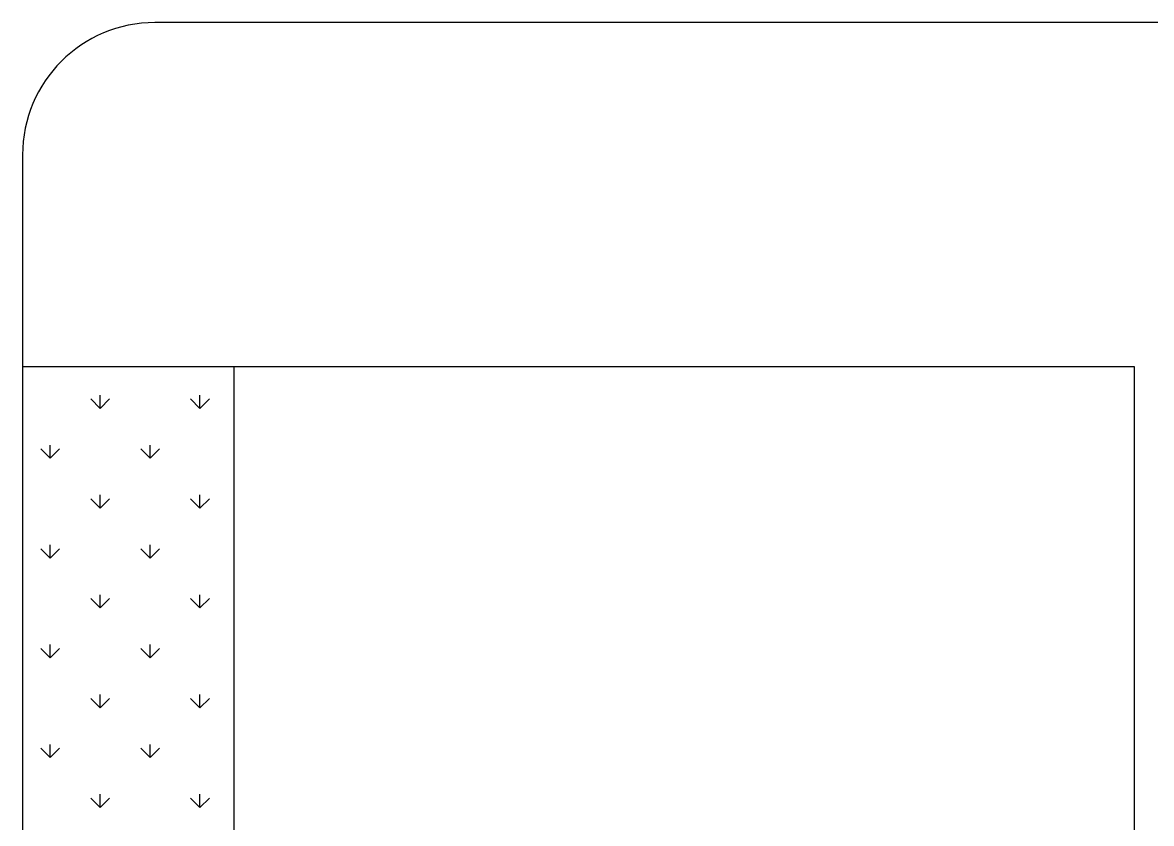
# Model space of a CAD drawing. Header units: inches. Extents: x -580 to 220, y 1335 to 2135.
# Drawn here: x -212.2 to -126.9, y 1973 to 2033.5 of the extents above; entities that cross this region are included whole.
import ezdxf

# ---------------------------------------------------------------- set-up
doc = ezdxf.new("R2010")
doc.units = ezdxf.units.IN
doc.header["$MEASUREMENT"] = 0
for name, color, linetype in [('Corte interior', 7, 'Continuous'), ('Grabado linea bajo', 7, 'Continuous'), ('grabado linea intenso', 7, 'Continuous'), ('grabado linea medio', 7, 'Continuous')]:
    doc.layers.add(name, color=color, linetype=linetype)

# ---------------------------------------------------------------- blocks, each defined once
blk = doc.blocks.new('block 13')
at = {"layer": 'Corte interior', "color": 5, "lineweight": 25}
blk.add_lwpolyline([(-128.238, 2007.546), (-128.238, 1939.546), (-196.238, 1939.546), (-196.238, 2007.546), (-128.238, 2007.546)], dxfattribs=at)
blk = doc.blocks.new('block 15')
at = {"layer": 'grabado linea intenso', "color": 2, "lineweight": 25}
blk.add_open_spline([(46.762, 2033.546), (46.762, 2033.546), (-202.238, 2033.546), (-202.238, 2033.546), (-207.761, 2033.546), (-212.238, 2029.069), (-212.238, 2023.546), (-212.238, 2023.546), (-212.238, 1923.546), (-212.238, 1923.546), (-212.238, 1918.023), (-207.761, 1913.546), (-202.238, 1913.546), (-202.238, 1913.546), (46.762, 1913.546), (46.762, 1913.546)], degree=3, knots=[0, 0, 0, 0, 1, 1, 1, 2, 2, 2, 3, 3, 3, 4, 4, 4, 5, 5, 5, 5], dxfattribs=at)
blk = doc.blocks.new('block 16')
at = {"layer": 'grabado linea medio', "color": 3, "lineweight": 25}
blk.add_lwpolyline([(-212.238, 2007.546), (-196.238, 2007.546)], dxfattribs=at)
blk = doc.blocks.new('block 379')
at = {"layer": 'Grabado linea bajo', "color": 4, "lineweight": 25}
blk.add_lwpolyline([(-210.147, 1977.987), (-210.147, 1978.987)], dxfattribs=at)
blk = doc.blocks.new('block 380')
at = {"layer": 'Grabado linea bajo', "color": 4, "lineweight": 25}
blk.add_lwpolyline([(-210.147, 1985.53), (-210.147, 1986.53)], dxfattribs=at)
blk = doc.blocks.new('block 381')
at = {"layer": 'Grabado linea bajo', "color": 4, "lineweight": 25}
blk.add_lwpolyline([(-210.147, 1993.074), (-210.147, 1994.074)], dxfattribs=at)
blk = doc.blocks.new('block 382')
at = {"layer": 'Grabado linea bajo', "color": 4, "lineweight": 25}
blk.add_lwpolyline([(-210.147, 2000.617), (-210.147, 2001.617)], dxfattribs=at)
blk = doc.blocks.new('block 391')
at = {"layer": 'Grabado linea bajo', "color": 4, "lineweight": 25}
blk.add_lwpolyline([(-206.375, 1974.215), (-206.375, 1975.215)], dxfattribs=at)
blk = doc.blocks.new('block 392')
at = {"layer": 'Grabado linea bajo', "color": 4, "lineweight": 25}
blk.add_lwpolyline([(-206.375, 1981.759), (-206.375, 1982.759)], dxfattribs=at)
blk = doc.blocks.new('block 393')
at = {"layer": 'Grabado linea bajo', "color": 4, "lineweight": 25}
blk.add_lwpolyline([(-206.375, 1989.302), (-206.375, 1990.302)], dxfattribs=at)
blk = doc.blocks.new('block 394')
at = {"layer": 'Grabado linea bajo', "color": 4, "lineweight": 25}
blk.add_lwpolyline([(-206.375, 1996.845), (-206.375, 1997.846)], dxfattribs=at)
blk = doc.blocks.new('block 395')
at = {"layer": 'Grabado linea bajo', "color": 4, "lineweight": 25}
blk.add_lwpolyline([(-206.375, 2004.389), (-206.375, 2005.389)], dxfattribs=at)
blk = doc.blocks.new('block 404')
at = {"layer": 'Grabado linea bajo', "color": 4, "lineweight": 25}
blk.add_lwpolyline([(-202.604, 1977.987), (-202.604, 1978.987)], dxfattribs=at)
blk = doc.blocks.new('block 405')
at = {"layer": 'Grabado linea bajo', "color": 4, "lineweight": 25}
blk.add_lwpolyline([(-202.604, 1985.53), (-202.604, 1986.53)], dxfattribs=at)
blk = doc.blocks.new('block 406')
at = {"layer": 'Grabado linea bajo', "color": 4, "lineweight": 25}
blk.add_lwpolyline([(-202.604, 1993.074), (-202.604, 1994.074)], dxfattribs=at)
blk = doc.blocks.new('block 407')
at = {"layer": 'Grabado linea bajo', "color": 4, "lineweight": 25}
blk.add_lwpolyline([(-202.604, 2000.617), (-202.604, 2001.617)], dxfattribs=at)
blk = doc.blocks.new('block 416')
at = {"layer": 'Grabado linea bajo', "color": 4, "lineweight": 25}
blk.add_lwpolyline([(-198.832, 1974.215), (-198.832, 1975.215)], dxfattribs=at)
blk = doc.blocks.new('block 417')
at = {"layer": 'Grabado linea bajo', "color": 4, "lineweight": 25}
blk.add_lwpolyline([(-198.832, 1981.759), (-198.832, 1982.759)], dxfattribs=at)
blk = doc.blocks.new('block 418')
at = {"layer": 'Grabado linea bajo', "color": 4, "lineweight": 25}
blk.add_lwpolyline([(-198.832, 1989.302), (-198.832, 1990.302)], dxfattribs=at)
blk = doc.blocks.new('block 419')
at = {"layer": 'Grabado linea bajo', "color": 4, "lineweight": 25}
blk.add_lwpolyline([(-198.832, 1996.845), (-198.832, 1997.846)], dxfattribs=at)
blk = doc.blocks.new('block 420')
at = {"layer": 'Grabado linea bajo', "color": 4, "lineweight": 25}
blk.add_lwpolyline([(-198.832, 2004.389), (-198.832, 2005.389)], dxfattribs=at)
blk = doc.blocks.new('block 1083')
at = {"layer": 'Grabado linea bajo', "color": 4, "lineweight": 25}
blk.add_lwpolyline([(-210.147, 2000.617), (-209.44, 2001.324)], dxfattribs=at)
blk = doc.blocks.new('block 1084')
at = {"layer": 'Grabado linea bajo', "color": 4, "lineweight": 25}
blk.add_lwpolyline([(-206.375, 2004.389), (-205.668, 2005.096)], dxfattribs=at)
blk = doc.blocks.new('block 1085')
at = {"layer": 'Grabado linea bajo', "color": 4, "lineweight": 25}
blk.add_lwpolyline([(-210.147, 1993.074), (-209.44, 1993.781)], dxfattribs=at)
blk = doc.blocks.new('block 1086')
at = {"layer": 'Grabado linea bajo', "color": 4, "lineweight": 25}
blk.add_lwpolyline([(-206.375, 1996.845), (-205.668, 1997.553)], dxfattribs=at)
blk = doc.blocks.new('block 1087')
at = {"layer": 'Grabado linea bajo', "color": 4, "lineweight": 25}
blk.add_lwpolyline([(-202.604, 2000.617), (-201.897, 2001.324)], dxfattribs=at)
blk = doc.blocks.new('block 1088')
at = {"layer": 'Grabado linea bajo', "color": 4, "lineweight": 25}
blk.add_lwpolyline([(-198.832, 2004.389), (-198.125, 2005.096)], dxfattribs=at)
blk = doc.blocks.new('block 1089')
at = {"layer": 'Grabado linea bajo', "color": 4, "lineweight": 25}
blk.add_lwpolyline([(-210.147, 1985.53), (-209.44, 1986.238)], dxfattribs=at)
blk = doc.blocks.new('block 1090')
at = {"layer": 'Grabado linea bajo', "color": 4, "lineweight": 25}
blk.add_lwpolyline([(-206.375, 1989.302), (-205.668, 1990.009)], dxfattribs=at)
blk = doc.blocks.new('block 1091')
at = {"layer": 'Grabado linea bajo', "color": 4, "lineweight": 25}
blk.add_lwpolyline([(-202.604, 1993.074), (-201.897, 1993.781)], dxfattribs=at)
blk = doc.blocks.new('block 1092')
at = {"layer": 'Grabado linea bajo', "color": 4, "lineweight": 25}
blk.add_lwpolyline([(-198.832, 1996.845), (-198.125, 1997.553)], dxfattribs=at)
blk = doc.blocks.new('block 1093')
at = {"layer": 'Grabado linea bajo', "color": 4, "lineweight": 25}
blk.add_lwpolyline([(-210.147, 1977.987), (-209.44, 1978.694)], dxfattribs=at)
blk = doc.blocks.new('block 1094')
at = {"layer": 'Grabado linea bajo', "color": 4, "lineweight": 25}
blk.add_lwpolyline([(-206.375, 1981.759), (-205.668, 1982.466)], dxfattribs=at)
blk = doc.blocks.new('block 1095')
at = {"layer": 'Grabado linea bajo', "color": 4, "lineweight": 25}
blk.add_lwpolyline([(-202.604, 1985.53), (-201.897, 1986.238)], dxfattribs=at)
blk = doc.blocks.new('block 1096')
at = {"layer": 'Grabado linea bajo', "color": 4, "lineweight": 25}
blk.add_lwpolyline([(-198.832, 1989.302), (-198.125, 1990.009)], dxfattribs=at)
blk = doc.blocks.new('block 1098')
at = {"layer": 'Grabado linea bajo', "color": 4, "lineweight": 25}
blk.add_lwpolyline([(-206.375, 1974.215), (-205.668, 1974.922)], dxfattribs=at)
blk = doc.blocks.new('block 1099')
at = {"layer": 'Grabado linea bajo', "color": 4, "lineweight": 25}
blk.add_lwpolyline([(-202.604, 1977.987), (-201.897, 1978.694)], dxfattribs=at)
blk = doc.blocks.new('block 1100')
at = {"layer": 'Grabado linea bajo', "color": 4, "lineweight": 25}
blk.add_lwpolyline([(-198.832, 1981.759), (-198.125, 1982.466)], dxfattribs=at)
blk = doc.blocks.new('block 1104')
at = {"layer": 'Grabado linea bajo', "color": 4, "lineweight": 25}
blk.add_lwpolyline([(-198.832, 1974.215), (-198.125, 1974.922)], dxfattribs=at)
blk = doc.blocks.new('block 1866')
at = {"layer": 'Grabado linea bajo', "color": 4, "lineweight": 25}
blk.add_lwpolyline([(-206.375, 1974.215), (-207.083, 1974.922)], dxfattribs=at)
blk = doc.blocks.new('block 1867')
at = {"layer": 'Grabado linea bajo', "color": 4, "lineweight": 25}
blk.add_lwpolyline([(-210.147, 1977.987), (-210.854, 1978.694)], dxfattribs=at)
blk = doc.blocks.new('block 1875')
at = {"layer": 'Grabado linea bajo', "color": 4, "lineweight": 25}
blk.add_lwpolyline([(-198.832, 1974.215), (-199.539, 1974.922)], dxfattribs=at)
blk = doc.blocks.new('block 1876')
at = {"layer": 'Grabado linea bajo', "color": 4, "lineweight": 25}
blk.add_lwpolyline([(-202.604, 1977.987), (-203.311, 1978.694)], dxfattribs=at)
blk = doc.blocks.new('block 1877')
at = {"layer": 'Grabado linea bajo', "color": 4, "lineweight": 25}
blk.add_lwpolyline([(-206.375, 1981.759), (-207.083, 1982.466)], dxfattribs=at)
blk = doc.blocks.new('block 1878')
at = {"layer": 'Grabado linea bajo', "color": 4, "lineweight": 25}
blk.add_lwpolyline([(-210.147, 1985.53), (-210.854, 1986.238)], dxfattribs=at)
blk = doc.blocks.new('block 1886')
at = {"layer": 'Grabado linea bajo', "color": 4, "lineweight": 25}
blk.add_lwpolyline([(-198.832, 1981.759), (-199.539, 1982.466)], dxfattribs=at)
blk = doc.blocks.new('block 1887')
at = {"layer": 'Grabado linea bajo', "color": 4, "lineweight": 25}
blk.add_lwpolyline([(-202.604, 1985.53), (-203.311, 1986.238)], dxfattribs=at)
blk = doc.blocks.new('block 1888')
at = {"layer": 'Grabado linea bajo', "color": 4, "lineweight": 25}
blk.add_lwpolyline([(-206.375, 1989.302), (-207.083, 1990.009)], dxfattribs=at)
blk = doc.blocks.new('block 1889')
at = {"layer": 'Grabado linea bajo', "color": 4, "lineweight": 25}
blk.add_lwpolyline([(-210.147, 1993.074), (-210.854, 1993.781)], dxfattribs=at)
blk = doc.blocks.new('block 1895')
at = {"layer": 'Grabado linea bajo', "color": 4, "lineweight": 25}
blk.add_lwpolyline([(-198.832, 1989.302), (-199.539, 1990.009)], dxfattribs=at)
blk = doc.blocks.new('block 1896')
at = {"layer": 'Grabado linea bajo', "color": 4, "lineweight": 25}
blk.add_lwpolyline([(-202.604, 1993.074), (-203.311, 1993.781)], dxfattribs=at)
blk = doc.blocks.new('block 1897')
at = {"layer": 'Grabado linea bajo', "color": 4, "lineweight": 25}
blk.add_lwpolyline([(-206.375, 1996.845), (-207.083, 1997.553)], dxfattribs=at)
blk = doc.blocks.new('block 1898')
at = {"layer": 'Grabado linea bajo', "color": 4, "lineweight": 25}
blk.add_lwpolyline([(-210.147, 2000.617), (-210.854, 2001.324)], dxfattribs=at)
blk = doc.blocks.new('block 1902')
at = {"layer": 'Grabado linea bajo', "color": 4, "lineweight": 25}
blk.add_lwpolyline([(-198.832, 1996.845), (-199.539, 1997.553)], dxfattribs=at)
blk = doc.blocks.new('block 1903')
at = {"layer": 'Grabado linea bajo', "color": 4, "lineweight": 25}
blk.add_lwpolyline([(-202.604, 2000.617), (-203.311, 2001.324)], dxfattribs=at)
blk = doc.blocks.new('block 1904')
at = {"layer": 'Grabado linea bajo', "color": 4, "lineweight": 25}
blk.add_lwpolyline([(-206.375, 2004.389), (-207.083, 2005.096)], dxfattribs=at)
blk = doc.blocks.new('block 1906')
at = {"layer": 'Grabado linea bajo', "color": 4, "lineweight": 25}
blk.add_lwpolyline([(-198.832, 2004.389), (-199.539, 2005.096)], dxfattribs=at)

msp = doc.modelspace()

# ---------------------------------------------------------------- block references
at = {"layer": 'Corte interior'}
msp.add_blockref('block 13', (0, 0), dxfattribs=at)
at = {"layer": 'Grabado linea bajo'}
for name in ['block 1904', 'block 395', 'block 1084', 'block 1906', 'block 420', 'block 1088', 'block 1898', 'block 382', 'block 1083', 'block 1903', 'block 407', 'block 1087', 'block 394', 'block 419', 'block 1897', 'block 1086', 'block 1902', 'block 1092', 'block 1889', 'block 381', 'block 1085', 'block 1896', 'block 406', 'block 1091', 'block 393', 'block 418', 'block 1888', 'block 1090', 'block 1895', 'block 1096', 'block 1878', 'block 380', 'block 1089', 'block 1887', 'block 405', 'block 1095', 'block 392', 'block 417', 'block 1877', 'block 1094', 'block 1886', 'block 1100', 'block 1867', 'block 379', 'block 1093', 'block 1876', 'block 404', 'block 1099', 'block 1866', 'block 391', 'block 1098', 'block 1875', 'block 416', 'block 1104']:
    msp.add_blockref(name, (0, 0), dxfattribs=at)
at = {"layer": 'grabado linea intenso'}
msp.add_blockref('block 15', (0, 0), dxfattribs=at)
at = {"layer": 'grabado linea medio'}
msp.add_blockref('block 16', (0, 0), dxfattribs=at)

doc.saveas('drawing.dxf')
